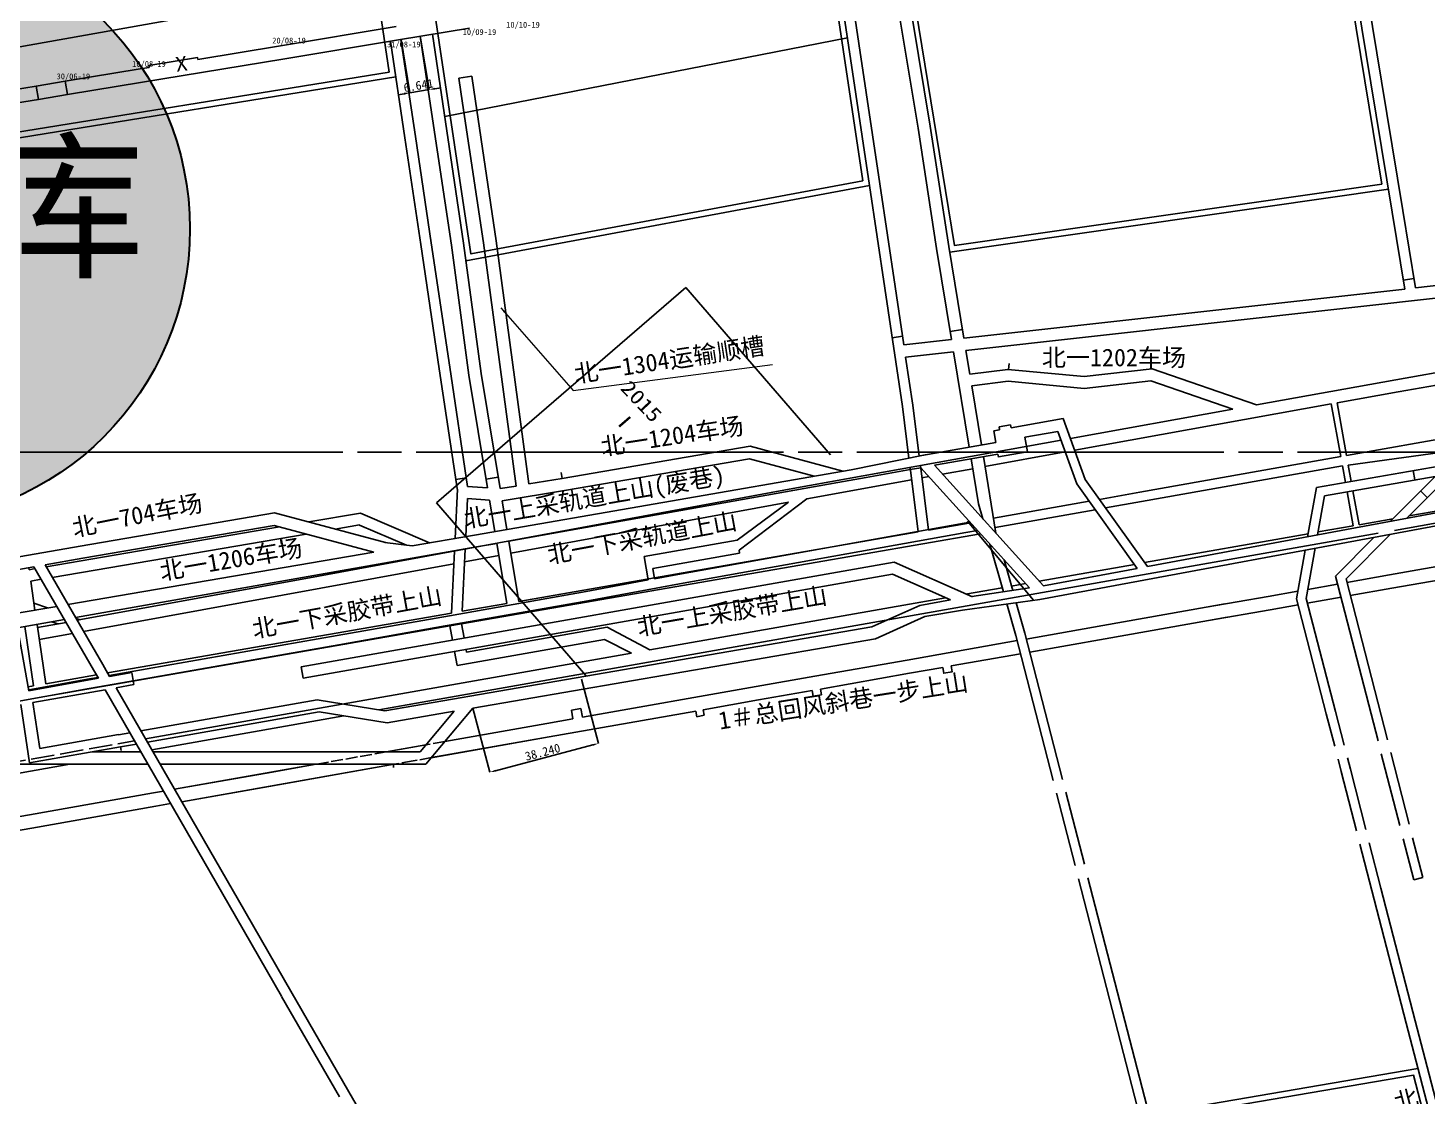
# Model space of a CAD drawing. Header units: millimetres. Extents: x 41513366 to 41522434, y 4590966 to 4600634.
# Drawn here: x 41519971.3 to 41520448, y 4596980.5 to 4597344.4 of the extents above; entities that cross this region are included whole.
import ezdxf

# ---------------------------------------------------------------- set-up
doc = ezdxf.new("R2010")
doc.units = ezdxf.units.MM
doc.header["$PDMODE"] = 35
doc.header["$PDSIZE"] = -5
doc.linetypes.add('xx(2K)', pattern=[10, 8, -2])
doc.linetypes.add('新采区边界(5K)', pattern=[150, 125, -5, 15, -5])
doc.layers.get('Defpoints').update_dxf_attribs({"lineweight": 18})
for name, color, linetype, lineweight in [('12-1煤巷道', 5, 'Continuous', 18), ('12-2采区边界线', 7, 'Continuous', 18), ('12煤巷道', 7, 'Continuous', 18), ('12煤巷道名称', 7, 'Continuous', 18), ('2016年12煤进尺', 7, 'Continuous', 18), ('7煤巷道', 6, 'Continuous', 18), ('图纸改动标记', 2, 'Continuous', 18), ('岩巷', 30, 'Continuous', 18), ('岩巷巷道名称', 30, 'Continuous', 18), ('工作面月末位置', 7, 'Continuous', 18), ('采空区工作面颜色', 6, 'Continuous', 18)]:
    doc.layers.add(name, color=color, linetype=linetype, lineweight=lineweight)
doc.styles.add('仿宋_GB2312', font='')
doc.styles.add('回采年度.钻孔编号工作面月份', font='', dxfattribs={"width": 1.2})
doc.styles.add('图签仿宋', font='')
doc.styles.add('正体', font='')
doc.styles.add('正等线体', font='simhei.ttf')
doc.styles.get('仿宋_GB2312').set_extended_font_data('宋体')
doc.styles.get('回采年度.钻孔编号工作面月份').set_extended_font_data('宋体')
doc.styles.get('图签仿宋').set_extended_font_data('宋体')
doc.styles.get('正体').set_extended_font_data('宋体')
doc.dimstyles.new('测量用', dxfattribs={"dimtxt": 3, "dimasz": 2, "dimexe": 0, "dimexo": 0, "dimgap": 0.5, "dimtad": 1, "dimdec": 3, "dimzin": 0, "dimdsep": 46, "dimtxsty": '图签仿宋', "dimcen": 0.09, "dimdle": 4, "dimaunit": 1, "dimadec": 3, "dimazin": 2, "dimtfac": 1, "dimtdec": 3, "dimtix": 1, "dimtmove": 0, "dimatfit": 3, "dimfxl": 1, "dimtolj": 1, "dimarcsym": 1})

# ---------------------------------------------------------------- blocks, each defined once
blk = doc.blocks.new('*X46')
at = {"layer": '岩巷巷道名称', "linetype": 'Continuous', "lineweight": 0}
blk.add_hatch(color=0, dxfattribs=at).paths.add_polyline_path([(41520132.28, 4597249.09), (41520133.79, 4597247.76), (41520133.41, 4597247.43)], flags=0)
at = {"layer": '岩巷巷道名称', "color": 0, "linetype": 'Continuous', "lineweight": 0}
for p, q in [((41520132.28, 4597249.09), (41520156.92, 4597221.04)), ((41520156.92, 4597221.04), (41520224.85, 4597229.88))]:
    blk.add_line(p, q, dxfattribs=at)
at = {"layer": '岩巷巷道名称', "color": 0, "lineweight": 0}
blk.add_line((41520224.85, 4597229.88), (41520224.85, 4597229.88), dxfattribs=at)
blk = doc.blocks.new('*D56')
at = {"layer": 'Defpoints', "color": 0, "linetype": 'ByBlock', "ltscale": 2}
for p in [(41520159.76, 4597122.7), (41520122.8, 4597112.91), (41520165.55, 4597100.87)]:
    blk.add_point(p, dxfattribs=at)
at = {"layer": '图纸改动标记', "color": 0, "linetype": 'Continuous', "lineweight": -2, "ltscale": 2}
for p, q in [((41520159.76, 4597122.7), (41520165.55, 4597100.87)), ((41520122.8, 4597112.91), (41520128.58, 4597091.08)), ((41520130.51, 4597091.59), (41520163.61, 4597100.36))]:
    blk.add_line(p, q, dxfattribs=at)
at = {"layer": '图纸改动标记', "color": 0, "linetype": 'ByBlock', "ltscale": 2}
for points in [[(41520163.53, 4597100.68), (41520163.7, 4597100.04), (41520165.55, 4597100.87)], [(41520130.43, 4597091.91), (41520130.6, 4597091.27), (41520128.58, 4597091.08)]]:
    blk.add_solid(points, dxfattribs=at)
at = {"layer": '图纸改动标记', "color": 0, "linetype": 'ByBlock', "lineweight": -3, "ltscale": 2, "insert": (41520146.55, 4597097.91), "char_height": 3, "attachment_point": 5, "rotation": 14.8383, "style": '图签仿宋'}
blk.add_mtext('\\A1;38.240', dxfattribs=at)
blk = doc.blocks.new('*D118')
at = {"layer": '2016年12煤进尺', "color": 0, "linetype": 'Continuous', "lineweight": -2, "ltscale": 2}
for p, q in [((41520104.89, 4597341.55), (41520107.89, 4597323.39)), ((41520098.34, 4597340.47), (41520101.34, 4597322.31)), ((41520099.37, 4597321.98), (41520097.39, 4597321.65)), ((41520101.34, 4597322.31), (41520107.89, 4597323.39)), ((41520109.86, 4597323.71), (41520111.84, 4597324.04))]:
    blk.add_line(p, q, dxfattribs=at)
at = {"layer": '2016年12煤进尺', "color": 0, "ltscale": 2}
for points in [[(41520099.31, 4597322.31), (41520099.42, 4597321.65), (41520101.34, 4597322.31)], [(41520109.81, 4597324.04), (41520109.92, 4597323.38), (41520107.89, 4597323.39)]]:
    blk.add_solid(points, dxfattribs=at)
at = {"layer": 'Defpoints', "color": 0, "ltscale": 2}
for p in [(41520104.89, 4597341.55), (41520098.34, 4597340.47), (41520107.89, 4597323.39)]:
    blk.add_point(p, dxfattribs=at)
at = {"layer": '2016年12煤进尺', "color": 0, "lineweight": -3, "ltscale": 2, "insert": (41520104.29, 4597324.82), "char_height": 3, "attachment_point": 5, "rotation": 9.372, "style": '图签仿宋'}
blk.add_mtext('\\A1;6.641', dxfattribs=at)

msp = doc.modelspace()

# ---------------------------------------------------------------- hatches: boundary and pattern name
at = {"layer": '2016年12煤进尺', "lineweight": -3, "ltscale": 2}
h = msp.add_hatch(color=256, dxfattribs=at)
h.set_gradient(color1=(255, 255, 0), color2=(0, 255, 0), tint=1)
edge = h.paths.add_edge_path()
edge.add_arc((41519926.476, 4597275.978), 100, 0, 360)

# ---------------------------------------------------------------- linework, layer by layer
at = {"layer": '12-1煤巷道', "color": 4, "linetype": 'ByBlock', "lineweight": -3, "ltscale": 2}
msp.add_lwpolyline([(41520313.7022, 4597149.6407), (41520291.2261, 4597176.4703)], dxfattribs=at)
at = {"layer": '12-2采区边界线', "linetype": '新采区边界(5K)', "lineweight": -3}
msp.add_line((41519503.5067, 4597200), (41520473.4306, 4597200), dxfattribs=at)
at = {"layer": '12煤巷道', "lineweight": -3}
for p, q in [((41520057.3257, 4597338.3586), (41520096.7014, 4597344.8574)), ((41520097.4503, 4597340.3198), (41520121.6853, 4597344.3198)), ((41520057.3257, 4597338.3587), (41520029.1557, 4597333.7093)), ((41520058.0748, 4597333.8203), (41520097.4504, 4597340.3189)), ((41520010.3028, 4597325.9353), (41520058.0717, 4597333.8198)), ((41519983.9999, 4597326.2564), (41520009.5537, 4597330.474)), ((41520012.58, 4597330.9734), (41520009.5537, 4597330.474)), ((41519961.3809, 4597322.5239), (41519974.1334, 4597324.6279)), ((41519974.1334, 4597324.6279), (41519983.9999, 4597326.2564)), ((41519984.749, 4597321.7179), (41520010.3027, 4597325.9361)), ((41519962.13, 4597317.9851), (41519974.8824, 4597320.0899)), ((41519974.8824, 4597320.0894), (41519984.749, 4597321.7179))]:
    msp.add_line(p, q, dxfattribs=at)
at = {"layer": '12煤巷道', "color": 7, "lineweight": -3}
for p, q in [((41520094.7558, 4597339.8741), (41520099.6726, 4597306.9533)), ((41520098.3081, 4597340.4604), (41520103.2333, 4597307.4839)), ((41520443.6993, 4597255.9374), (41520518.1599, 4597264.2327)), ((41520289.971, 4597238.8115), (41520440.1166, 4597255.5383)), ((41520439.6302, 4597258.4986), (41520443.1826, 4597259.0822)), ((41520290.6531, 4597234.6615), (41520465.9884, 4597254.1946)), ((41520289.4845, 4597241.7718), (41520285.3401, 4597241.0906)), ((41520269.085, 4597239.5012), (41520265.5243, 4597238.97)), ((41520269.5275, 4597236.534), (41520285.7912, 4597238.3458)), ((41520270.1476, 4597232.3771), (41520286.4733, 4597234.1958)), ((41520304.9742, 4597228.1659), (41520291.9891, 4597226.5335)), ((41520305.0358, 4597224.1421), (41520292.6383, 4597222.5836)), ((41520484.4509, 4597221.2927), (41520440.6106, 4597177.4414)), ((41520409.9902, 4597187.949), (41520454.3611, 4597195.7214)), ((41520443.5286, 4597190.5752), (41520442.9765, 4597193.7272)), ((41520120.5493, 4597191.2634), (41520116.9886, 4597190.7327)), ((41520127.3099, 4597190.823), (41520131.4535, 4597191.5091)), ((41520153.2355, 4597191.089), (41520141.8891, 4597189.2103)), ((41520412.7458, 4597185.183), (41520450.4236, 4597191.783)), ((41520450.4236, 4597191.783), (41520435.0536, 4597176.4091)), ((41520117.5312, 4597187.4547), (41520116.7276, 4597170.6442)), ((41520120.9792, 4597184.1887), (41520120.3613, 4597171.2639)), ((41520128.4875, 4597183.7113), (41520120.9792, 4597184.1887)), ((41520127.8, 4597187.8633), (41520120.9915, 4597188.2962)), ((41520137.5462, 4597188.4912), (41520132.1025, 4597187.5898)), ((41520153.9472, 4597186.9498), (41520132.7886, 4597183.4463)), ((41520409.9902, 4597187.949), (41520406.9909, 4597171.1959)), ((41520412.7458, 4597185.183), (41520410.3536, 4597171.8206)), ((41520445.4699, 4597186.8372), (41520447.7308, 4597184.5727)), ((41520132.8131, 4597183.4363), (41520132.79, 4597183.4378)), ((41520294.9736, 4597182.4788), (41520296.4197, 4597177.3417)), ((41520277.9503, 4597173.4581), (41520292.2852, 4597175.9513)), ((41520118.9489, 4597141.5416), (41520295.6135, 4597172.2671)), ((41520138.4595, 4597149.198), (41520274.3997, 4597172.8406)), ((41520300.2721, 4597173.0773), (41520300.7612, 4597173.1624)), ((41520429.6838, 4597171.038), (41520416.5079, 4597157.8588)), ((41520435.2408, 4597172.0703), (41520420.0621, 4597156.8878)), ((41520116.5218, 4597166.3402), (41520115.5115, 4597145.2069)), ((41520120.158, 4597167.0109), (41520119.1459, 4597145.8389)), ((41520298.8596, 4597168.6738), (41520303.4208, 4597152.4702)), ((41520406.181, 4597166.6719), (41520403.2094, 4597150.0736)), ((41520409.5437, 4597167.2966), (41520406.4826, 4597150.1984)), ((41520303.6887, 4597163.3283), (41520306.6122, 4597152.9427)), ((41519972.2646, 4597156.153), (41519973.7079, 4597146.2548)), ((41520416.5079, 4597157.8588), (41520430.958, 4597101.7085)), ((41520420.0605, 4597156.8938), (41520434.1618, 4597102.0988)), ((41520119.1459, 4597145.8389), (41520134.3215, 4597148.4783)), ((41520304.5833, 4597148.3403), (41520307.6112, 4597137.5837)), ((41520307.7838, 4597148.7806), (41520310.7009, 4597138.4174)), ((41519974.415, 4597141.406), (41519977.3642, 4597121.1803)), ((41519977.0713, 4597116.8663), (41520115.008, 4597140.8562)), ((41519998.463, 4597124.8498), (41520115.5115, 4597145.2069)), ((41520115.008, 4597140.8562), (41520118.9489, 4597141.5416)), ((41519970.2767, 4597140.6779), (41519973.2268, 4597120.4466)), ((41519977.3642, 4597121.1803), (41519994.6869, 4597124.1931)), ((41519973.2268, 4597120.4466), (41519971.4032, 4597120.1213)), ((41519977.0894, 4597116.8695), (41519823.7551, 4597089.5101)), ((41520432.0802, 4597097.3476), (41520438.3465, 4597072.9981)), ((41520435.2843, 4597097.7369), (41520441.5493, 4597073.392)), ((41520421.5476, 4597092.1046), (41520426.8151, 4597071.5799)), ((41520427.9932, 4597066.9894), (41520431.9313, 4597051.6448)), ((41520439.5277, 4597068.408), (41520443.1179, 4597054.4572)), ((41520442.7306, 4597068.8019), (41520446.2169, 4597055.2547)), ((41520443.1179, 4597054.4572), (41520446.2169, 4597055.2547))]:
    msp.add_line(p, q, dxfattribs=at)
for points in [[(41520263.0044, 4597255.8636), (41520257.7965, 4597290.7921), (41520250.6606, 4597338.5334), (41520244.0236, 4597382.8852, -0.0000324), (41520244.0236, 4597382.8855), (41520237.3856, 4597427.2833), (41520230.8167, 4597471.165), (41520223.8867, 4597517.4309, -0.00003122), (41520223.8866, 4597517.4312), (41520217.2286, 4597561.9192, -0.00005692), (41520217.2286, 4597561.9198), (41520211.0117, 4597603.5249), (41520204.1348, 4597649.3461, -0.00017464), (41520204.1345, 4597649.3479), (41520197.2965, 4597695.1279, -0.00000486), (41520197.2965, 4597695.128), (41520190.7245, 4597739.1328), (41520183.8872, 4597784.8865), (41520177.3656, 4597827.5585), (41520170.6629, 4597873.3934)], [(41520266.5651, 4597256.3945), (41520261.3571, 4597291.3235, 0.0000899), (41520261.357, 4597291.3238), (41520254.221, 4597339.0658, 0.00004247), (41520254.221, 4597339.066), (41520247.584, 4597383.4179), (41520240.946, 4597427.8159, 0.0000454), (41520240.946, 4597427.8161), (41520234.377, 4597471.6981, 0.00002179), (41520234.377, 4597471.6981), (41520227.447, 4597517.9641), (41520220.789, 4597562.4519), (41520214.572, 4597604.0578, 0.0001602), (41520214.5719, 4597604.0584), (41520207.695, 4597649.8801), (41520200.857, 4597695.6597), (41520194.285, 4597739.6647, 0.00002242), (41520194.285, 4597739.6648), (41520187.4468, 4597785.4244), (41520180.926, 4597828.0909), (41520174.2243, 4597873.919)], [(41520127.8, 4597187.8633), (41520121.4521, 4597226.2), (41520115.4847, 4597270.5185), (41520108.406, 4597317.983, -0.00001696), (41520108.406, 4597317.9832), (41520104.8934, 4597341.5473)], [(41520099.6726, 4597306.9533), (41520105.0796, 4597270.6744), (41520111.3745, 4597228.4006, 0.00003211), (41520111.3746, 4597228.4002), (41520117.5586, 4597186.9082)], [(41520103.2333, 4597307.4839), (41520108.6403, 4597271.2049, -0.00003177), (41520108.6403, 4597271.2048), (41520114.9353, 4597228.9309), (41520120.9915, 4597188.2962)]]:
    msp.add_lwpolyline(points, format="xyb", dxfattribs=at)
for points in [[(41520440.1166, 4597255.5383), (41520435.8258, 4597281.6569), (41520428.556, 4597325.7032), (41520419.2618, 4597382.2729), (41520410.3477, 4597436.5682), (41520404.0374, 4597475.1886)], [(41520443.6993, 4597255.9374), (41520439.3781, 4597282.2405), (41520432.108, 4597326.2894), (41520422.8141, 4597382.8566), (41520413.9002, 4597437.1514), (41520407.5903, 4597475.7691)], [(41520285.7912, 4597238.3458), (41520280.6945, 4597269.3552), (41520274.3574, 4597310.2853), (41520268.3158, 4597347.0603)], [(41520289.971, 4597238.8115), (41520284.842, 4597270.0171), (41520278.505, 4597310.9471), (41520272.5101, 4597347.4375)], [(41520132.1025, 4597187.5898), (41520125.606, 4597226.8234), (41520119.6431, 4597271.1085), (41520112.5601, 4597318.6025), (41520109.0378, 4597342.2313)], [(41520137.5462, 4597188.4912), (41520126.397, 4597271.2931), (41520119.3163, 4597318.7717), (41520118.0481, 4597327.2795)], [(41520141.8891, 4597189.2103), (41520130.7535, 4597271.9112), (41520123.6682, 4597319.4207), (41520122.4, 4597327.9282)], [(41520271.2352, 4597197.9574), (41520269.0241, 4597215.5077), (41520263.0045, 4597255.8634)], [(41520269.5275, 4597236.534), (41520266.5651, 4597256.3945)], [(41520274.7744, 4597198.6659), (41520272.5907, 4597215.9983), (41520270.1476, 4597232.3771)], [(41520291.8108, 4597201.7219), (41520286.4733, 4597234.1958)], [(41520291.9891, 4597226.5335), (41520290.6531, 4597234.6615)], [(41520295.946, 4597202.459), (41520292.6383, 4597222.5836)], [(41520300.8871, 4597172.3965), (41520296.598, 4597198.4919)], [(41520274.3997, 4597172.8406), (41520271.6336, 4597194.7951)], [(41520277.9503, 4597173.4581), (41520275.1814, 4597195.4358)], [(41520294.9736, 4597182.4788), (41520292.4628, 4597197.7547)], [(41520130.2655, 4597172.9734), (41520128.4875, 4597183.7113)], [(41520134.4038, 4597173.6915), (41520132.79, 4597183.4378)], [(41520138.4595, 4597149.198), (41520135.055, 4597169.7585)], [(41520134.3215, 4597148.4783), (41520130.924, 4597168.9966)], [(41519971.5867, 4597160.6918), (41519971.6894, 4597160.0112)], [(41519973.7432, 4597160.3615), (41519971.6894, 4597160.0112)], [(41519975.8288, 4597156.7608), (41519972.2646, 4597156.153)], [(41520403.2094, 4597150.0736), (41520413.3451, 4597110.921), (41520416.2097, 4597099.9116)], [(41520406.4826, 4597150.1984), (41520416.4429, 4597111.723), (41520419.4146, 4597100.3021)], [(41520307.6112, 4597137.5837), (41520320.355, 4597088.2269)], [(41520310.7009, 4597138.4174), (41520323.5589, 4597088.6182)], [(41520417.3428, 4597095.5567), (41520418.4507, 4597091.2988)], [(41520420.548, 4597095.9462), (41520421.5476, 4597092.1046)], [(41520418.4507, 4597091.2988), (41520423.6234, 4597071.1435)], [(41520321.4671, 4597083.9199), (41520327.8032, 4597059.3799)], [(41520324.6733, 4597084.302), (41520331.0066, 4597059.7732)], [(41520424.7906, 4597066.5955), (41520428.8328, 4597050.8452), (41520440.5423, 4597005.7152), (41520450.8363, 4596966.056), (41520461.8226, 4596923.7071), (41520471.5397, 4596886.4705)], [(41520332.1917, 4597055.1835), (41520359.8142, 4596948.201), (41520387.1268, 4596842.528)], [(41520328.9883, 4597054.7901), (41520356.7158, 4596947.401), (41520386.5355, 4596832.0281)], [(41520431.9313, 4597051.6448), (41520443.6397, 4597006.5188), (41520453.9337, 4596966.86), (41520464.8768, 4596924.6773)]]:
    msp.add_lwpolyline(points, dxfattribs=at)
at = {"layer": '12煤巷道', "lineweight": -3}
msp.add_lwpolyline([(41520012.5799, 4597330.9742), (41520012.4822, 4597331.5658), (41520029.058, 4597334.3016), (41520029.1556, 4597333.71)], dxfattribs=at)
at = {"layer": '2016年12煤进尺', "color": 4, "lineweight": -3, "ltscale": 2}
msp.add_line((41519974.1334, 4597324.6279), (41519974.8824, 4597320.0894), dxfattribs=at)
at = {"layer": '2016年12煤进尺', "lineweight": -3, "ltscale": 2}
msp.add_line((41519983.9999, 4597326.2564), (41519984.749, 4597321.7179), dxfattribs=at)
at = {"layer": '2016年12煤进尺', "lineweight": 30, "ltscale": 2}
msp.add_circle((41519926.476, 4597275.978), 100, dxfattribs=at)
at = {"layer": '7煤巷道', "lineweight": -3}
for p, q in [((41519989.062, 4597168.0648), (41519963.6843, 4597163.5547)), ((41519973.3685, 4597161.0084), (41519964.4195, 4597159.418)), ((41519973.3685, 4597161.0084), (41519993.7012, 4597125.9049)), ((41519990.0013, 4597163.9644), (41519977.1405, 4597161.6788)), ((41519971.6329, 4597118.8288), (41519995.3487, 4597123.0439)), ((41519999.1173, 4597123.7136), (41520006.672, 4597125.0563)), ((41520007.3384, 4597120.909), (41520006.672, 4597125.0563)), ((41519972.999, 4597114.8058), (41519997.5773, 4597119.1741)), ((41520001.3458, 4597119.8439), (41520007.3384, 4597120.909)), ((41519968.8624, 4597114.0706), (41519971.8598, 4597094.2167)), ((41519972.999, 4597114.8058), (41519975.37, 4597099.1009))]:
    msp.add_line(p, q, dxfattribs=at)
for points in [[(41519977.1405, 4597161.6788), (41519996.8163, 4597127.7092), (41519999.1173, 4597123.7136)], [(41519964.4195, 4597159.418), (41519971.6329, 4597118.8288)], [(41519993.6995, 4597125.9077), (41519995.3487, 4597123.0439)], [(41519997.5773, 4597119.1741), (41520039.836, 4597045.793)], [(41520001.3458, 4597119.8439), (41520042.9566, 4597047.588), (41520060.8039, 4597016.5485), (41520080.562, 4596982.329), (41520103.1071, 4596943.2598), (41520126.3351, 4596903.0098), (41520149.9953, 4596861.9876), (41520173.2042, 4596821.7607), (41520196.1942, 4596781.9137), (41520215.5038, 4596748.5054), (41520258.2194, 4596674.5605)], [(41519975.37, 4597099.1009), (41520002.1552, 4597103.8833)], [(41519971.8598, 4597094.2167), (41520002.8553, 4597099.6859)], [(41520039.836, 4597045.793), (41520057.5979, 4597014.902)], [(41520057.6854, 4597014.7499), (41520077.4294, 4596980.5548)]]:
    msp.add_lwpolyline(points, dxfattribs=at)
at = {"layer": '图纸改动标记', "color": 0, "linetype": 'ByBlock', "lineweight": -3, "ltscale": 2}
msp.add_lwpolyline([(41520118.0481, 4597327.2795), (41520122.4, 4597327.9282)], dxfattribs=at)
at = {"layer": '岩巷', "lineweight": -3}
for p, q in [((41520437.0493, 4597224.6651), (41520477.553, 4597231.8224)), ((41520437.0493, 4597224.6651), (41520477.553, 4597231.8224)), ((41520330.9041, 4597225.7099), (41520304.9742, 4597228.1659)), ((41520330.9041, 4597225.7099), (41520304.9742, 4597228.1659)), ((41520305.1936, 4597228.1451), (41520305.3822, 4597230.1362)), ((41520305.1936, 4597228.1451), (41520305.3822, 4597230.1362)), ((41520354.0699, 4597228.3902), (41520389.542, 4597216.0865)), ((41520354.0699, 4597228.3902), (41520389.542, 4597216.0865)), ((41520437.7787, 4597220.5289), (41520479.5732, 4597227.9144)), ((41520437.7787, 4597220.5289), (41520479.5732, 4597227.9144)), ((41520330.9459, 4597221.6881), (41520305.0358, 4597224.1421)), ((41520330.9459, 4597221.6881), (41520305.0358, 4597224.1421)), ((41520353.6221, 4597224.3118), (41520330.9459, 4597221.6881)), ((41520353.6221, 4597224.3118), (41520330.9459, 4597221.6881)), ((41520353.6221, 4597224.3118), (41520381.5149, 4597214.637)), ((41520353.6221, 4597224.3118), (41520381.5149, 4597214.637)), ((41520437.0493, 4597224.6651), (41520389.542, 4597216.0865)), ((41520437.0493, 4597224.6651), (41520389.542, 4597216.0865)), ((41520417.0322, 4597216.7826), (41520437.7787, 4597220.5289)), ((41520417.0322, 4597216.7826), (41520437.7787, 4597220.5289)), ((41520417.0322, 4597216.7826), (41520437.7787, 4597220.5289)), ((41520439.0877, 4597220.4841), (41520439.0877, 4597220.4841)), ((41520439.0877, 4597220.4841), (41520439.0877, 4597220.4841)), ((41520381.5149, 4597214.637), (41520326.2478, 4597204.6571)), ((41520381.5149, 4597214.637), (41520326.2478, 4597204.6571)), ((41520327.6972, 4597200.6509), (41520415.064, 4597216.4272)), ((41520327.6972, 4597200.6509), (41520415.064, 4597216.4272)), ((41520327.6972, 4597200.6509), (41520415.064, 4597216.4272)), ((41520418.305, 4597198.479), (41520415.064, 4597216.4272)), ((41520418.305, 4597198.479), (41520415.064, 4597216.4272)), ((41520418.305, 4597198.479), (41520415.064, 4597216.4272)), ((41520420.274, 4597198.8301), (41520417.0322, 4597216.7826)), ((41520420.274, 4597198.8301), (41520417.0322, 4597216.7826)), ((41520420.274, 4597198.8301), (41520417.0322, 4597216.7826)), ((41520300.1582, 4597207.2729), (41520302.1278, 4597207.6202)), ((41520300.1582, 4597207.2729), (41520302.1278, 4597207.6202)), ((41520301.9542, 4597208.605), (41520305.8934, 4597209.2996)), ((41520301.9542, 4597208.605), (41520305.8934, 4597209.2996)), ((41520301.9542, 4597208.605), (41520302.1278, 4597207.6202)), ((41520301.9542, 4597208.605), (41520302.1278, 4597207.6202)), ((41520305.8934, 4597209.2996), (41520306.0671, 4597208.3148)), ((41520305.8934, 4597209.2996), (41520306.0671, 4597208.3148)), ((41520306.0671, 4597208.3148), (41520323.7936, 4597211.4405)), ((41520306.0671, 4597208.3148), (41520323.7936, 4597211.4405)), ((41520323.7936, 4597211.4405), (41520331.3035, 4597190.6833)), ((41520323.7936, 4597211.4405), (41520331.3035, 4597190.6833)), ((41520323.7936, 4597211.4405), (41520331.3035, 4597190.6833)), ((41520436.5369, 4597173.3668), (41520640.902, 4597209.4275)), ((41520323.0535, 4597204.0803), (41520231.7522, 4597187.5935)), ((41520323.0535, 4597204.0803), (41520231.7522, 4597187.5935)), ((41520275.647, 4597198.8406), (41520300.8528, 4597203.3337)), ((41520275.647, 4597198.8406), (41520300.8528, 4597203.3337)), ((41520300.1582, 4597207.2729), (41520300.8528, 4597203.3337)), ((41520300.1582, 4597207.2729), (41520300.8528, 4597203.3337)), ((41520310.6976, 4597205.0886), (41520321.9622, 4597207.0966)), ((41520310.6976, 4597205.0886), (41520321.9622, 4597207.0966)), ((41520310.6976, 4597205.0886), (41520311.579, 4597200.0899)), ((41520310.6976, 4597205.0886), (41520311.579, 4597200.0899)), ((41520321.9622, 4597207.0966), (41520328.4443, 4597189.1801)), ((41520321.9622, 4597207.0966), (41520328.4443, 4597189.1801)), ((41520321.9622, 4597207.0966), (41520328.4443, 4597189.1801)), ((41520420.274, 4597198.8301), (41520465.5968, 4597206.96)), ((41520420.274, 4597198.8301), (41520465.5968, 4597206.96)), ((41520153.2355, 4597191.089), (41520217.199, 4597202.0872)), ((41520153.2355, 4597191.089), (41520217.199, 4597202.0872)), ((41520217.199, 4597202.0872), (41520248.7947, 4597193.5388)), ((41520217.199, 4597202.0872), (41520248.7947, 4597193.5388)), ((41520251.5478, 4597194.0165), (41520276.7909, 4597199.0695)), ((41520251.5478, 4597194.0165), (41520276.7909, 4597199.0695)), ((41520279.9876, 4597195.5309), (41520301.5509, 4597199.3747)), ((41520279.9876, 4597195.5309), (41520301.5509, 4597199.3747)), ((41520297.1498, 4597195.1348), (41520324.5029, 4597200.0741)), ((41520297.1498, 4597195.1348), (41520324.5029, 4597200.0741)), ((41520301.5509, 4597199.3747), (41520301.731, 4597198.3534)), ((41520301.5509, 4597199.3747), (41520301.731, 4597198.3534)), ((41520301.7245, 4597198.3899), (41520311.5693, 4597200.1449)), ((41520301.7245, 4597198.3899), (41520311.5693, 4597200.1449)), ((41520349.9231, 4597186.3581), (41520418.305, 4597198.479)), ((41520349.9231, 4597186.3581), (41520418.305, 4597198.479)), ((41520420.85, 4597195.6403), (41520459.5969, 4597200.9586)), ((41520420.85, 4597195.6403), (41520459.5969, 4597200.9586)), ((41520123.3382, 4597171.7715), (41520251.5478, 4597194.0165)), ((41520123.3382, 4597171.7715), (41520251.5478, 4597194.0165)), ((41520153.9472, 4597186.9498), (41520216.997, 4597197.7908)), ((41520153.9472, 4597186.9498), (41520216.997, 4597197.7908)), ((41520216.997, 4597197.7908), (41520238.9965, 4597191.8388)), ((41520216.997, 4597197.7908), (41520238.9965, 4597191.8388)), ((41520256.7451, 4597191.3878), (41520271.7265, 4597194.0583)), ((41520256.7451, 4597191.3878), (41520271.7265, 4597194.0583)), ((41520271.7265, 4597194.0583), (41520275.2752, 4597194.6909)), ((41520271.7265, 4597194.0583), (41520275.2752, 4597194.6909)), ((41520275.2752, 4597194.6909), (41520275.3448, 4597194.7033)), ((41520275.2752, 4597194.6909), (41520275.3448, 4597194.7033)), ((41520312.309, 4597153.7862), (41520275.3448, 4597194.7033)), ((41520317.0636, 4597154.4901), (41520279.9876, 4597195.5309)), ((41520282.7023, 4597192.526), (41520293.0161, 4597194.3884)), ((41520282.7023, 4597192.526), (41520293.0161, 4597194.3884)), ((41520350.4787, 4597183.2068), (41520418.8737, 4597195.3299)), ((41520350.4787, 4597183.2068), (41520418.8737, 4597195.3299)), ((41520419.8932, 4597189.6837), (41520418.8737, 4597195.3299)), ((41520419.8932, 4597189.6837), (41520418.8737, 4597195.3299)), ((41520421.8633, 4597190.0288), (41520420.85, 4597195.6403)), ((41520421.8633, 4597190.0288), (41520420.85, 4597195.6403)), ((41520135.0651, 4597169.6973), (41520247.0507, 4597189.6597)), ((41520135.0651, 4597169.6973), (41520247.0507, 4597189.6597)), ((41520153.2267, 4597191.0876), (41520152.8794, 4597193.0572)), ((41520236.492, 4597184.1815), (41520272.1594, 4597190.6222)), ((41520236.492, 4597184.1815), (41520272.1594, 4597190.6222)), ((41520247.0507, 4597189.6597), (41520256.7451, 4597191.3878)), ((41520247.0507, 4597189.6597), (41520256.7451, 4597191.3878)), ((41520275.7071, 4597191.2628), (41520278.0678, 4597191.6891)), ((41520275.7071, 4597191.2628), (41520278.0678, 4597191.6891)), ((41520328.4443, 4597189.1801), (41520349.0127, 4597160.4253)), ((41520328.4443, 4597189.1801), (41520349.0127, 4597160.4253)), ((41520328.4443, 4597189.1801), (41520349.0127, 4597160.4253)), ((41520331.3035, 4597190.6833), (41520352.4856, 4597161.0705)), ((41520331.3035, 4597190.6833), (41520352.4856, 4597161.0705)), ((41520331.3035, 4597190.6833), (41520352.4856, 4597161.0705)), ((41520441.4675, 4597178.2986), (41520517.8918, 4597191.7838)), ((41520441.4675, 4597178.2986), (41520517.8918, 4597191.7838)), ((41520070.2733, 4597157.8101), (41520231.7522, 4597187.5935)), ((41520070.2733, 4597157.8101), (41520231.7522, 4597187.5935)), ((41520213.4262, 4597166.6561), (41520236.492, 4597184.1815)), ((41520213.4262, 4597166.6561), (41520236.492, 4597184.1815)), ((41520231.7522, 4597187.5935), (41520231.7522, 4597187.5935)), ((41520231.7522, 4597187.5935), (41520231.7522, 4597187.5935)), ((41520336.1338, 4597183.9305), (41520349.9231, 4597186.3581)), ((41520336.1338, 4597183.9305), (41520349.9231, 4597186.3581)), ((41520489.2698, 4597186.4808), (41520352.4856, 4597161.0705)), ((41520489.2698, 4597186.4808), (41520352.4856, 4597161.0705)), ((41520489.2698, 4597186.4808), (41520352.4856, 4597161.0705)), ((41520422.5518, 4597174.9609), (41520420.4619, 4597186.5346)), ((41520422.5518, 4597174.9609), (41520420.4619, 4597186.5346)), ((41520424.5214, 4597175.3084), (41520422.4319, 4597186.8797)), ((41520424.5214, 4597175.3084), (41520422.4319, 4597186.8797)), ((41520055.3087, 4597179.3746), (41519989.062, 4597168.0648)), ((41520055.3087, 4597179.3746), (41519989.062, 4597168.0648)), ((41520055.3087, 4597179.3746), (41520093.0343, 4597169.2239)), ((41520055.3087, 4597179.3746), (41520093.0343, 4597169.2239)), ((41520084.491, 4597179.2475), (41520108.0468, 4597169.1639)), ((41520084.491, 4597179.2475), (41520108.0468, 4597169.1639)), ((41520135.7412, 4597165.6144), (41520230.214, 4597183.0391)), ((41520135.7412, 4597165.6144), (41520230.214, 4597183.0391)), ((41520212.8184, 4597170.1029), (41520230.214, 4597183.0391)), ((41520212.8184, 4597170.1029), (41520230.214, 4597183.0391)), ((41520300.0359, 4597177.5753), (41520332.6394, 4597183.3153)), ((41520300.0359, 4597177.5753), (41520332.6394, 4597183.3153)), ((41520300.5666, 4597174.4195), (41520334.7036, 4597180.4295)), ((41520300.5666, 4597174.4195), (41520334.7036, 4597180.4295)), ((41520490.2911, 4597182.297), (41520315.831, 4597149.8876)), ((41520490.2911, 4597182.297), (41520315.831, 4597149.8876)), ((41520338.198, 4597181.0447), (41520350.4787, 4597183.2068)), ((41520338.198, 4597181.0447), (41520350.4787, 4597183.2068)), ((41520055.1073, 4597175.0794), (41519990.0013, 4597163.9644)), ((41520055.1073, 4597175.0794), (41519990.0013, 4597163.9644)), ((41520055.1073, 4597175.0794), (41520089.1007, 4597165.9329)), ((41520055.1073, 4597175.0794), (41520089.1007, 4597165.9329)), ((41520084.2543, 4597175.2153), (41520100.209, 4597168.3855)), ((41520084.2543, 4597175.2153), (41520100.209, 4597168.3855)), ((41520192.5418, 4597158.4042), (41520290.0917, 4597175.8246)), ((41520290.0917, 4597175.8246), (41520292.0829, 4597176.1752)), ((41520290.0917, 4597175.8246), (41520292.0829, 4597176.1752)), ((41520410.5362, 4597172.8407), (41520422.5518, 4597174.9609)), ((41520410.5362, 4597172.8407), (41520422.5518, 4597174.9609)), ((41520424.5214, 4597175.3084), (41520435.9734, 4597177.3291)), ((41520424.5214, 4597175.3084), (41520435.9734, 4597177.3291)), ((41520090.7889, 4597112.3587), (41520431.0428, 4597172.3973)), ((41520181.1076, 4597164.5114), (41520212.8184, 4597170.1029)), ((41520181.1076, 4597164.5114), (41520212.8184, 4597170.1029)), ((41520193.0975, 4597155.2528), (41520290.6474, 4597172.6732)), ((41520290.6474, 4597172.6732), (41520294.6155, 4597173.3718)), ((41520290.6474, 4597172.6732), (41520294.6155, 4597173.3718)), ((41520351.5158, 4597162.4264), (41520407.1793, 4597172.2483)), ((41520351.5158, 4597162.4264), (41520407.1793, 4597172.2483)), ((41520092.7811, 4597169.2535), (41520102.1514, 4597168.1585)), ((41520092.7811, 4597169.2535), (41520102.1514, 4597168.1585)), ((41520119.952, 4597162.7022), (41520131.6102, 4597164.8525)), ((41520119.952, 4597162.7022), (41520131.6102, 4597164.8525)), ((41520124.0502, 4597167.7338), (41520130.93, 4597168.9602)), ((41520124.0502, 4597167.7338), (41520130.93, 4597168.9602)), ((41520184.0556, 4597160.4618), (41520213.5998, 4597165.6713)), ((41520184.0556, 4597160.4618), (41520213.5998, 4597165.6713)), ((41520213.5998, 4597165.6713), (41520213.4262, 4597166.6561)), ((41520213.5998, 4597165.6713), (41520213.4262, 4597166.6561)), ((41520064.376, 4597126.9916), (41520266.194, 4597162.6029)), ((41520071.0027, 4597153.6739), (41520116.3158, 4597162.0315)), ((41520071.0027, 4597153.6739), (41520116.3158, 4597162.0315)), ((41520182.5141, 4597156.5347), (41520181.1076, 4597164.5114)), ((41520182.5141, 4597156.5347), (41520181.1076, 4597164.5114)), ((41520184.6769, 4597156.9379), (41520184.0556, 4597160.4618)), ((41520184.6769, 4597156.9379), (41520184.0556, 4597160.4618)), ((41520266.1932, 4597162.6033), (41520292.8761, 4597150.7821)), ((41520315.6166, 4597156.0919), (41520348.0223, 4597161.81)), ((41520349.0127, 4597160.4253), (41520317.0636, 4597154.4901)), ((41520349.0127, 4597160.4253), (41520317.0636, 4597154.4901)), ((41519988.09, 4597142.7749), (41520070.2733, 4597157.8101)), ((41519988.09, 4597142.7749), (41520070.2733, 4597157.8101)), ((41520065.0706, 4597123.0524), (41520265.6885, 4597158.4519)), ((41520070.2733, 4597157.8101), (41520070.2733, 4597157.8101)), ((41520070.2733, 4597157.8101), (41520070.2733, 4597157.8101)), ((41520161.3639, 4597152.5917), (41520182.5141, 4597156.5347)), ((41520161.9196, 4597149.4404), (41520193.0975, 4597155.2528)), ((41520184.6769, 4597156.9379), (41520192.5418, 4597158.4042)), ((41520184.6769, 4597156.9379), (41520192.5418, 4597158.4042)), ((41520265.6885, 4597158.4519), (41520285.4187, 4597149.7109)), ((41520306.1937, 4597154.4292), (41520310.9672, 4597155.2715)), ((41519990.2691, 4597139.0127), (41520071.0027, 4597153.6739)), ((41519990.2691, 4597139.0127), (41520071.0027, 4597153.6739)), ((41520114.8225, 4597144.3602), (41520161.3639, 4597152.5917)), ((41520183.0404, 4597132.6985), (41520283.7197, 4597150.4636)), ((41520290.5273, 4597151.6648), (41520303.0267, 4597153.8704)), ((41520312.309, 4597153.7862), (41520292.6615, 4597150.8771)), ((41520312.309, 4597153.7862), (41520292.6615, 4597150.8771)), ((41520117.3476, 4597141.5572), (41520161.9196, 4597149.4404)), ((41520274.9505, 4597147.8651), (41520258.5876, 4597140.5137)), ((41520274.9505, 4597147.8651), (41520258.5876, 4597140.5137)), ((41520285.4187, 4597149.7109), (41520274.9505, 4597147.8651)), ((41520285.4187, 4597149.7109), (41520274.9505, 4597147.8651)), ((41520289.4498, 4597146.2585), (41520276.6717, 4597144.034)), ((41520289.4498, 4597146.2585), (41520276.6717, 4597144.034)), ((41520315.831, 4597149.8876), (41520289.4498, 4597146.2585)), ((41519974.5759, 4597140.3025), (41519984.3283, 4597142.0867)), ((41519974.5759, 4597140.3025), (41519984.3283, 4597142.0867)), ((41520076.5869, 4597137.6307), (41520114.8225, 4597144.3602)), ((41520076.5869, 4597137.6307), (41520114.8225, 4597144.3602)), ((41520077.1426, 4597134.4794), (41520113.4085, 4597140.8622)), ((41520077.1426, 4597134.4794), (41520113.4085, 4597140.8622)), ((41520113.4085, 4597140.8622), (41520117.3476, 4597141.5572)), ((41520113.4085, 4597140.8622), (41520117.3476, 4597141.5572)), ((41520115.008, 4597140.8562), (41520115.855, 4597136.0752)), ((41520115.008, 4597140.8562), (41520115.855, 4597136.0752)), ((41520118.9489, 4597141.5416), (41520119.7942, 4597136.7703)), ((41520118.9489, 4597141.5416), (41520119.7942, 4597136.7703)), ((41520276.6717, 4597144.034), (41520259.8931, 4597136.4958)), ((41520276.6717, 4597144.034), (41520259.8931, 4597136.4958)), ((41519975.164, 4597136.2696), (41519986.5048, 4597138.3291)), ((41519975.164, 4597136.2696), (41519986.5048, 4597138.3291)), ((41519998.9395, 4597124.0225), (41520076.5869, 4597137.6307)), ((41519998.9395, 4597124.0225), (41520076.5869, 4597137.6307)), ((41520258.5876, 4597140.5137), (41520092.8557, 4597112.0222)), ((41520117.4009, 4597127.3493), (41520167.6531, 4597136.2371)), ((41520120.642, 4597131.9846), (41520168.5575, 4597140.4592)), ((41520122.7984, 4597112.9079), (41520259.9164, 4597136.4242)), ((41520167.6531, 4597136.2371), (41520176.78, 4597131.5939)), ((41520168.5575, 4597140.4592), (41520183.0404, 4597132.6985)), ((41520000.6388, 4597121.0715), (41520077.1426, 4597134.4794)), ((41520011.3858, 4597102.4097), (41520176.78, 4597131.5939)), ((41520116.5528, 4597132.1366), (41520117.4009, 4597127.3493)), ((41520116.5528, 4597132.1366), (41520117.4009, 4597127.3493)), ((41520120.4919, 4597132.8316), (41520120.642, 4597131.9846)), ((41520120.4919, 4597132.8316), (41520120.642, 4597131.9846)), ((41520065.0706, 4597123.0524), (41520064.376, 4597126.9916)), ((41520065.0706, 4597123.0524), (41520064.376, 4597126.9916)), ((41519971.5759, 4597119.1499), (41519991.6089, 4597122.7377)), ((41519971.5759, 4597119.1499), (41519991.6089, 4597122.7377)), ((41519991.6089, 4597122.7377), (41519995.166, 4597123.3611)), ((41519991.6089, 4597122.7377), (41519995.166, 4597123.3611)), ((41519930.7082, 4597108.5798), (41519992.1646, 4597119.5864)), ((41519930.7082, 4597108.5798), (41519992.1646, 4597119.5864)), ((41519992.1646, 4597119.5864), (41520000.6388, 4597121.0715)), ((41520009.7933, 4597105.175), (41520069.8401, 4597115.7704)), ((41520069.8401, 4597115.7704), (41520092.8557, 4597112.0222)), ((41520069.8401, 4597115.7704), (41520092.8557, 4597112.0222)), ((41520122.7984, 4597112.9079), (41520106.7643, 4597093.798)), ((41520012.0229, 4597101.3035), (41520070.4673, 4597111.6162)), ((41520013.5092, 4597098.7226), (41520078.8959, 4597110.2602)), ((41520070.4673, 4597111.6162), (41520093.583, 4597107.8973)), ((41520070.4673, 4597111.6162), (41520093.583, 4597107.8973)), ((41520093.583, 4597107.8973), (41520116.3943, 4597111.8096)), ((41520093.583, 4597107.8973), (41520116.3943, 4597111.8096)), ((41520116.3943, 4597111.8096), (41520104.8057, 4597097.998)), ((41520002.1643, 4597103.8289), (41520002.1552, 4597103.8833)), ((41520002.1643, 4597103.8289), (41520006.0223, 4597104.5096)), ((41520002.8553, 4597099.6859), (41520008.2518, 4597100.6381)), ((41520003.0617, 4597098.4483), (41520002.8553, 4597099.6859)), ((41520009.403, 4597097.998), (41520009.7381, 4597098.0571)), ((41519835.2149, 4597067.2621), (41519985.6005, 4597093.798)), ((41519835.2149, 4597067.2621), (41519985.6005, 4597093.798)), ((41520095.7953, 4597093.798), (41520095.8007, 4597092.7003)), ((41520095.7953, 4597093.798), (41520095.8007, 4597092.7003))]:
    msp.add_line(p, q, dxfattribs=at)
at = {"layer": '岩巷', "color": 30, "lineweight": -3, "ltscale": 0.5}
for p, q in [((41520526.4627, 4597174.373), (41520434.864, 4597158.2218)), ((41520527.2614, 4597169.8429), (41520435.6628, 4597153.6917)), ((41520434.864, 4597158.2218), (41520420.3762, 4597155.6672)), ((41520393.5657, 4597150.9398), (41520372.452, 4597147.2169)), ((41520403.6839, 4597152.7239), (41520393.5657, 4597150.9398)), ((41520418.3652, 4597150.6416), (41520406.8916, 4597148.6185)), ((41520417.2153, 4597155.1098), (41520407.0407, 4597153.3158)), ((41520435.6628, 4597153.6917), (41520421.526, 4597151.199)), ((41520394.2476, 4597146.3891), (41520373.2508, 4597142.6868)), ((41520403.7304, 4597148.0611), (41520394.2476, 4597146.3891)), ((41520219.2914, 4597120.2107), (41520160.1169, 4597109.7767)), ((41520160.1169, 4597109.7767), (41520159.6126, 4597112.734)), ((41520160.1169, 4597109.7767), (41520159.6126, 4597112.734)), ((41520148.0133, 4597107.6425), (41520113.2352, 4597101.5102)), ((41520148.0133, 4597107.6425), (41520113.2411, 4597101.5112)), ((41520156.8838, 4597109.2066), (41520148.0133, 4597107.6425)), ((41520156.8838, 4597109.2066), (41520148.0133, 4597107.6425)), ((41520156.3577, 4597112.1904), (41520156.8838, 4597109.2066)), ((41520156.3577, 4597112.1904), (41520156.8838, 4597109.2066)), ((41520148.8121, 4597103.1124), (41520108.6355, 4597096.0282)), ((41520148.8121, 4597103.1124), (41520108.7062, 4597096.0406)), ((41520101.7273, 4597099.481), (41520093.3165, 4597097.998)), ((41520106.8006, 4597100.3756), (41520093.3166, 4597097.998)), ((41520106.7809, 4597100.3721), (41520101.7273, 4597099.481)), ((41520069.4971, 4597093.798), (41520021.2448, 4597085.2899)), ((41520095.9875, 4597093.798), (41520023.6868, 4597081.0495)), ((41520069.4971, 4597093.798), (41520052.506, 4597090.802)), ((41520095.9638, 4597093.7938), (41520053.3048, 4597086.2719)), ((41520052.506, 4597090.802), (41520021.2448, 4597085.2899)), ((41520014.0985, 4597084.0298), (41519971.802, 4597076.5718)), ((41520017.4735, 4597084.6249), (41520014.0985, 4597084.0298)), ((41520017.4735, 4597084.6249), (41520014.0985, 4597084.0298)), ((41520053.3048, 4597086.2719), (41520023.6868, 4597081.0495)), ((41520014.8973, 4597079.4997), (41519972.6008, 4597072.0417)), ((41520019.9155, 4597080.3845), (41520014.8973, 4597079.4997)), ((41520019.9155, 4597080.3845), (41520014.8973, 4597079.4997)), ((41519971.802, 4597076.5718), (41519929.4542, 4597069.1048)), ((41519972.6008, 4597072.0417), (41519930.253, 4597064.5747))]:
    msp.add_line(p, q, dxfattribs=at)
at = {"layer": '岩巷', "color": 30, "lineweight": -3}
msp.add_line((41520057.2668, 4597170.6486), (41520057.603, 4597168.6771), dxfattribs=at)
at = {"layer": '岩巷', "lineweight": -3, "ltscale": 0.5}
for p, q in [((41520372.452, 4597147.2169), (41520337.2908, 4597141.017)), ((41520378.7798, 4597148.3326), (41520372.452, 4597147.2169)), ((41520337.2908, 4597141.017), (41520311.2168, 4597136.4195)), ((41520373.2508, 4597142.6868), (41520338.0896, 4597136.4869)), ((41520379.5785, 4597143.8025), (41520373.2508, 4597142.6868)), ((41520338.0896, 4597136.4869), (41520312.3703, 4597131.952)), ((41520308.0557, 4597135.8621), (41520270.6491, 4597129.2664)), ((41520309.2093, 4597131.3946), (41520285.6469, 4597127.2399)), ((41520270.6491, 4597129.2664), (41520239.2554, 4597123.7308)), ((41520282.7929, 4597126.7367), (41520271.4479, 4597124.7363)), ((41520282.7929, 4597126.7367), (41520271.4479, 4597124.7363)), ((41520239.2554, 4597123.7308), (41520219.2914, 4597120.2107)), ((41520239.2554, 4597123.7308), (41520219.2914, 4597120.2107)), ((41520271.4479, 4597124.7363), (41520241.1287, 4597119.3902)), ((41520238.2747, 4597118.887), (41520220.0901, 4597115.6805)), ((41520238.2747, 4597118.887), (41520220.0901, 4597115.6805)), ((41520159.6126, 4597112.734), (41520156.3577, 4597112.1904)), ((41520159.6126, 4597112.734), (41520156.3577, 4597112.1904)), ((41520220.0901, 4597115.6805), (41520201.2467, 4597112.3579)), ((41520201.5834, 4597110.4484), (41520201.2467, 4597112.3579)), ((41520201.5834, 4597110.4484), (41520201.2467, 4597112.3579)), ((41520198.6745, 4597111.9044), (41520148.8121, 4597103.1124)), ((41520198.6745, 4597111.9044), (41520148.8121, 4597103.1124)), ((41520198.6745, 4597111.9044), (41520199.0342, 4597109.937)), ((41520198.6745, 4597111.9044), (41520199.0342, 4597109.937)), ((41520199.0342, 4597109.937), (41520201.5834, 4597110.4484)), ((41520199.0342, 4597109.937), (41520201.5834, 4597110.4484)), ((41519971.802, 4597076.5718), (41519929.4542, 4597069.1048)), ((41519972.6008, 4597072.0417), (41519930.253, 4597064.5747))]:
    msp.add_line(p, q, dxfattribs=at)
at = {"layer": '岩巷', "color": 2, "lineweight": -3}
for p, q in [((41520122.7984, 4597112.9079), (41520106.7643, 4597093.798)), ((41520116.3943, 4597111.8096), (41520104.8057, 4597097.998))]:
    msp.add_line(p, q, dxfattribs=at)
at = {"layer": '岩巷', "linetype": 'xx(2K)', "lineweight": -3}
msp.add_line((41519962.5813, 4597093.798), (41520007.6148, 4597101.7443), dxfattribs=at)
at = {"layer": '岩巷', "color": 30, "linetype": 'xx(2K)', "lineweight": -3, "ltscale": 0.5}
for p, q in [((41520093.3165, 4597097.998), (41520069.4971, 4597093.798)), ((41520113.2411, 4597101.5112), (41520106.7809, 4597100.3721)), ((41520102.5261, 4597094.9509), (41520095.9638, 4597093.7938)), ((41520108.7062, 4597096.0406), (41520102.5261, 4597094.9509))]:
    msp.add_line(p, q, dxfattribs=at)
at = {"layer": '岩巷', "lineweight": -3}
for points in [[(41520330.9041, 4597225.7099), (41520354.0699, 4597228.3902)], [(41520330.9041, 4597225.7099), (41520354.0699, 4597228.3902)], [(41520084.491, 4597179.2475), (41520066.9184, 4597176.2508)], [(41520084.491, 4597179.2475), (41520066.9184, 4597176.2508)], [(41520057.0244, 4597174.5636), (41519977.5295, 4597161.0072)], [(41520057.0244, 4597174.5636), (41519977.5295, 4597161.0072)], [(41520084.1949, 4597175.2407), (41520075.9182, 4597173.8293)], [(41520084.1949, 4597175.2407), (41520075.9182, 4597173.8293)], [(41520066.0242, 4597172.142), (41519979.6151, 4597157.4065)], [(41520066.0242, 4597172.142), (41519979.6151, 4597157.4065)], [(41520123.3382, 4597171.7715), (41520102.1514, 4597168.1585)], [(41520123.3382, 4597171.7715), (41520102.1514, 4597168.1585)], [(41520089.1007, 4597165.9329), (41519984.9627, 4597148.1741)], [(41520089.1007, 4597165.9329), (41519984.9627, 4597148.1741)], [(41520124.0502, 4597167.7338), (41519987.5448, 4597143.7161)], [(41520124.0502, 4597167.7338), (41519987.5448, 4597143.7161)], [(41519981.1764, 4597147.5284), (41519966.9632, 4597145.1046)], [(41519981.1764, 4597147.5284), (41519966.9632, 4597145.1046)], [(41519977.9637, 4597146.9805), (41519973.3586, 4597148.6508)], [(41519977.9637, 4597146.9805), (41519973.3586, 4597148.6508)], [(41519983.7693, 4597143.0518), (41519967.8266, 4597140.2468)], [(41519983.7693, 4597143.0518), (41519967.8266, 4597140.2468)], [(41519981.4635, 4597141.5626), (41519979.4519, 4597142.2922)], [(41519981.4635, 4597141.5626), (41519979.4519, 4597142.2922)], [(41519989.0667, 4597142.9536), (41519987.6992, 4597143.4496)], [(41519989.0667, 4597142.9536), (41519987.6992, 4597143.4496)], [(41520013.9265, 4597097.998), (41520104.8057, 4597097.998)], [(41519933.662, 4597093.798), (41520012.1909, 4597093.798)], [(41520016.3452, 4597093.798), (41520106.7643, 4597093.798)]]:
    msp.add_lwpolyline(points, dxfattribs=at)
at = {"layer": '岩巷', "color": 30, "lineweight": -3, "ltscale": 0.5}
for points in [[(41520282.7929, 4597126.7367), (41520283.1402, 4597124.7671), (41520285.9942, 4597125.2703), (41520285.6469, 4597127.2399)], [(41520282.7929, 4597126.7367), (41520283.1402, 4597124.7671), (41520285.9942, 4597125.2703), (41520285.6469, 4597127.2399)], [(41520238.2747, 4597118.887), (41520238.622, 4597116.9173), (41520241.476, 4597117.4206), (41520241.1287, 4597119.3902)], [(41520238.2747, 4597118.887), (41520238.622, 4597116.9173), (41520241.476, 4597117.4206), (41520241.1287, 4597119.3902)]]:
    msp.add_lwpolyline(points, dxfattribs=at)
at = {"layer": '岩巷', "color": 2, "lineweight": -3}
msp.add_lwpolyline([(41519993.2895, 4597097.998), (41520009.7722, 4597097.998)], dxfattribs=at)
at = {"layer": '工作面月末位置', "color": 205, "lineweight": -3}
msp.add_line((41519950.5276, 4597304.115), (41520096.572, 4597327.7134), dxfattribs=at)
at = {"layer": '工作面月末位置', "color": 150, "lineweight": -3}
msp.add_line((41520120.4438, 4597265.1619), (41520257.8001, 4597290.768), dxfattribs=at)
at = {"layer": '工作面月末位置', "color": 20, "lineweight": -3}
msp.add_line((41520285.1655, 4597268.0491), (41520434.5238, 4597289.5451), dxfattribs=at)
at = {"layer": '工作面月末位置', "color": 102, "lineweight": -3}
msp.add_line((41520353.0018, 4596974.5854), (41520444.5593, 4596990.239), dxfattribs=at)
at = {"layer": '工作面月末位置', "color": 205, "lineweight": -3}
msp.add_lwpolyline([(41519946.0564, 4597334.038), (41520091.7675, 4597359.9182)], dxfattribs=at)
at = {"layer": '工作面月末位置', "color": 150, "lineweight": -3}
msp.add_lwpolyline([(41520113.2088, 4597314.2523), (41520250.2951, 4597340.9759)], dxfattribs=at)
at = {"layer": '采空区工作面颜色', "color": 205, "lineweight": -3}
msp.add_lwpolyline([(41519846.6937, 4598012.7356), (41519990.5229, 4598028.3911), (41520094.3037, 4597329.3728), (41519952.2066, 4597306.4122)], close=True, dxfattribs=at)
at = {"layer": '采空区工作面颜色', "color": 20, "lineweight": -3}
msp.add_lwpolyline([(41520180.5744, 4597919.5638), (41520324.61, 4597945.6634), (41520432.2193, 4597291.2341), (41520286.8224, 4597270.3082)], close=True, dxfattribs=at)
at = {"layer": '采空区工作面颜色', "color": 150, "lineweight": -3}
msp.add_lwpolyline([(41520040.0912, 4597815.0003), (41520173.3826, 4597841.0229), (41520255.5363, 4597292.3805), (41520122.1147, 4597267.5079)], close=True, dxfattribs=at)
at = {"layer": '采空区工作面颜色', "color": 205, "lineweight": -3}
for points in [[(41520110.3982, 4597182.8044), (41520195.311, 4597256.0806)], [(41520244.5427, 4597199.1451), (41520195.311, 4597256.0806)], [(41520161.249, 4597124.0403), (41520110.3982, 4597182.8044)]]:
    msp.add_lwpolyline(points, dxfattribs=at)
at = {"layer": '采空区工作面颜色', "color": 102, "lineweight": -3}
msp.add_lwpolyline([(41520388.5593, 4596844.9784), (41520474.233, 4596867.7588), (41520443.0844, 4596987.9578), (41520355.4823, 4596972.9805)], close=True, dxfattribs=at)

# ---------------------------------------------------------------- block references
at = {"layer": '岩巷巷道名称', "color": 0, "lineweight": -3}
msp.add_blockref('*X46', (0, 0), dxfattribs=at)

# ---------------------------------------------------------------- texts
at = {"layer": '12煤巷道', "color": 0, "lineweight": -3, "char_height": 2, "width": 73.044444, "attachment_point": 1, "style": '正体'}
for s, insert in [('10/10-19', (41520134.1538, 4597346.477)), ('20/08-19', (41520054.5012, 4597341.1042)), ('10/09-19', (41520119.3408, 4597344.0072)), ('31/08-19', (41520093.5716, 4597339.7904)), ('10/08-19', (41520006.8133, 4597333.1473)), ('30/06-19', (41519981.0788, 4597328.9223))]:
    msp.add_mtext(s, dxfattribs=dict(at, insert=insert))
at = {"layer": '12煤巷道名称', "color": 7, "lineweight": -3, "insert": (41520435.7997, 4596981.4287), "char_height": 6, "width": 215.295238, "attachment_point": 1, "rotation": 14.469844, "style": '仿宋_GB2312'}
msp.add_mtext('\\pxt174;北\\P\\pt174;一\\P\\pt174;采\\P\\pt174;区\u3000\u3000\\P\\pt174;\u3000\u3000\u3000\u3000\\P\\pt174;\u3000\u3000\u3000\u3000\u3000\\P\\pt174;回\\P\\pt174;风\\P\\pt174;顺\\P\\pt174;槽', dxfattribs=at)
at = {"layer": '2016年12煤进尺', "lineweight": -3, "ltscale": 2, "insert": (41519847.3756, 4597303.4699), "char_height": 40, "width": 217.41152, "attachment_point": 1, "style": '仿宋_GB2312'}
msp.add_mtext('火药库', dxfattribs=at)
at = {"layer": '岩巷巷道名称', "color": 0, "lineweight": -3, "insert": (41520156.885, 4597229.4797), "char_height": 6, "width": 80.971075, "attachment_point": 1, "rotation": 8.716061, "style": '正等线体'}
msp.add_mtext('北一1304运输顺槽', dxfattribs=at)
at = {"layer": '岩巷巷道名称', "lineweight": -3, "insert": (41520316.5317, 4597235.2336), "char_height": 6, "width": 90.538303, "attachment_point": 1, "style": '正等线体'}
msp.add_mtext('北一1202车场', dxfattribs=at)
at = {"layer": '岩巷巷道名称', "lineweight": -3, "char_height": 6, "attachment_point": 1, "style": '正等线体'}
for s, insert, width, rotation in [('北一1204车场', (41520165.9065, 4597204.7373), 80.971075, 8.716061), ('北一上采轨道上山(废巷)', (41520119.286, 4597180.1398), 167.082279, 9.720074), ('北一704车场', (41519985.877, 4597177.0377), 77.65791, 11.3798), ('北一下采轨道上山', (41520147.647, 4597167.9025), 161.9035, 10.465257), ('北一1206车场', (41520015.762, 4597162.2957), 75.03824, 9.78555), ('北一下采胶带上山', (41520047.1859, 4597142.6509), 162.265948, 10.281533), ('北一上采胶带上山', (41520178.2416, 4597143.3877), 203.238, 9.691822), ('1＃总回风斜巷一步上山', (41520205.9628, 4597111.5125), 116.32381, 8.957941)]:
    msp.add_mtext(s, dxfattribs=dict(at, insert=insert, width=width, rotation=rotation))
at = {"layer": '工作面月末位置', "color": 205, "lineweight": -3, "insert": (41520019.9096, 4597334.2652), "char_height": 5, "width": 85.198286, "attachment_point": 1, "rotation": 7.117915, "style": '正体'}
msp.add_mtext('Ⅹ', dxfattribs=at)
at = {"layer": '采空区工作面颜色', "color": 205, "lineweight": -3, "char_height": 5, "attachment_point": 7, "style": '回采年度.钻孔编号工作面月份'}
for s, insert, width, rotation in [('2015', (41520172.7161, 4597221.4672), 31.955348, 313.376157), ('Ⅰ', (41520169.9153, 4597211.8086), 12.862256, 310.807191)]:
    msp.add_mtext(s, dxfattribs=dict(at, insert=insert, width=width, rotation=rotation))

# ---------------------------------------------------------------- dimensions: what is measured, and where the dimension line sits
at = {"layer": '2016年12煤进尺', "color": 1, "lineweight": -3, "ltscale": 2}
dim = msp.add_linear_dim(base=(41520107.8908, 4597323.3864), p1=(41520098.3413, 4597340.4659), p2=(41520104.8934, 4597341.5473), angle=9.372008, dimstyle='测量用', override={"dimsah": 1, "dimtzin": 0}, dxfattribs=at)
dim.commit()
dim.dimension.update_dxf_attribs({"geometry": '*D118', "text_midpoint": (41520104.289, 4597324.819)})
at = {"layer": '图纸改动标记', "color": 1, "linetype": 'ByBlock', "lineweight": -3, "ltscale": 2}
dim = msp.add_linear_dim(base=(41520165.5466, 4597100.872), p1=(41520122.7984, 4597112.9079), p2=(41520159.7635, 4597122.701), angle=14.838342, dimstyle='测量用', override={"dimsah": 1, "dimtzin": 0}, dxfattribs=at)
dim.commit()
dim.dimension.update_dxf_attribs({"geometry": '*D56', "text_midpoint": (41520146.5519, 4597097.9087)})

doc.saveas('drawing.dxf')
